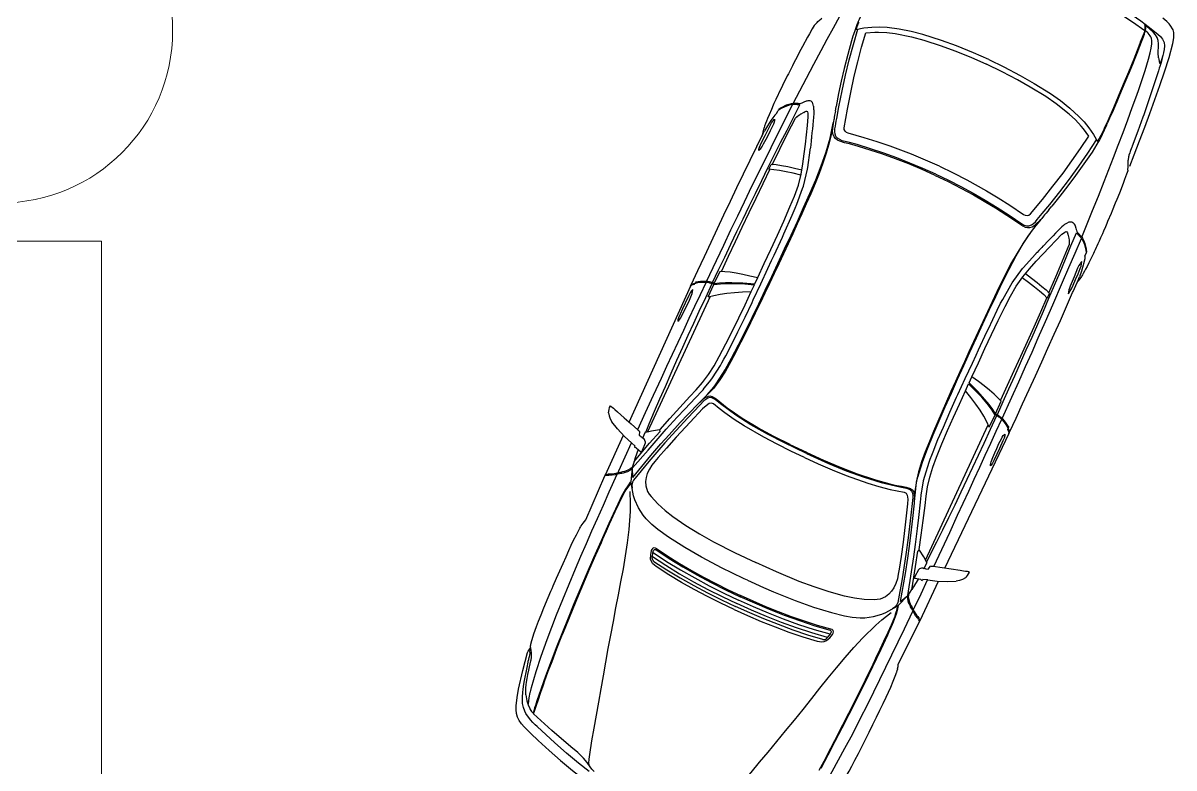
# Model space of a CAD drawing. Header units: inches. Extents: x 13 to 261, y -112 to -47.
# Drawn here: x 220.31 to 226.33, y -69.18 to -65.29 of the extents above; entities that cross this region are included whole.
import ezdxf

# ---------------------------------------------------------------- set-up
doc = ezdxf.new("R2010")
doc.units = ezdxf.units.IN
doc.header["$MEASUREMENT"] = 0
doc.layers.add('BANQUETA', color=2, linetype='Continuous', lineweight=18)
doc.layers.add('CAJONES', color=3, linetype='Continuous', lineweight=20)

msp = doc.modelspace()

# ---------------------------------------------------------------- linework, layer by layer
at = {"linetype": 'Continuous'}
for p, q in [((226.1763, -65.298), (226.1729, -65.2958)), ((226.1702, -65.3469), (226.1706, -65.346)), ((226.1729, -65.3399), (226.1751, -65.3327)), ((224.3678, -65.7135), (224.3707, -65.7143)), ((224.3913, -65.6996), (224.3849, -65.7027)), ((224.2487, -65.7587), (224.2562, -65.7439)), ((224.3538, -65.7781), (224.3542, -65.775)), ((224.3909, -65.7539), (224.3971, -65.7513)), ((224.5562, -65.7468), (224.5604, -65.7222)), ((224.5413, -65.8539), (224.5454, -65.8106)), ((224.5447, -65.8097), (224.5451, -65.8077)), ((224.5454, -65.8106), (224.5447, -65.8097)), ((224.5461, -65.8032), (224.5451, -65.8077)), ((224.5486, -65.7895), (224.5461, -65.8032)), ((224.549, -65.7886), (224.5486, -65.7895)), ((225.9743, -65.8199), (225.9623, -65.8458)), ((225.9743, -65.8199), (225.9793, -65.8079)), ((224.1477, -65.9257), (224.171, -65.8791)), ((224.1452, -65.9311), (224.1477, -65.9257)), ((224.1477, -65.9257), (224.1479, -65.9252)), ((224.4246, -65.9453), (224.425, -65.9433)), ((226.095, -66.0351), (226.1185, -65.9749)), ((225.6715, -66.2632), (225.6874, -66.2441)), ((225.5994, -66.3439), (225.6298, -66.3128)), ((225.6298, -66.3128), (225.6309, -66.3127)), ((225.6309, -66.3127), (225.6322, -66.3111)), ((225.635, -66.3075), (225.6322, -66.3111)), ((225.6438, -66.2967), (225.635, -66.3075)), ((225.6443, -66.2958), (225.6438, -66.2967)), ((225.8141, -66.3585), (225.8159, -66.3654)), ((225.7729, -66.3939), (225.7709, -66.3875)), ((225.7785, -66.4378), (225.7807, -66.4355)), ((225.8187, -66.3854), (225.8162, -66.3837)), ((225.6052, -66.492), (225.6065, -66.4904)), ((225.8613, -66.5055), (225.8677, -66.4902)), ((223.9227, -66.6485), (223.9536, -66.5829)), ((224.1354, -66.6495), (224.1504, -66.6173)), ((223.478, -67.3732), (223.8, -66.66)), ((223.8, -66.66), (223.801, -66.6577)), ((223.801, -66.6577), (223.8012, -66.6573)), ((223.819, -66.6523), (223.8215, -66.6468)), ((223.8275, -66.6458), (223.8238, -66.6418)), ((223.9227, -66.6485), (223.914, -66.6434)), ((224.1159, -66.6906), (224.1329, -66.6549)), ((225.7993, -66.6904), (225.8197, -66.6426)), ((223.5756, -67.4229), (223.9036, -66.7146)), ((225.7967, -66.6959), (225.7993, -66.6904)), ((225.7993, -66.6904), (225.7995, -66.69)), ((225.2552, -67.168), (225.2701, -67.1358)), ((225.2365, -67.2095), (225.2527, -67.1735)), ((223.8271, -67.244), (223.8282, -67.2428)), ((223.844, -67.2716), (223.8451, -67.2705)), ((225.3936, -67.3297), (225.4236, -67.2637)), ((225.3936, -67.3297), (225.4031, -67.333)), ((225.0275, -68.0952), (225.3555, -67.387)), ((225.4572, -67.4005), (225.4626, -67.4007)), ((223.3536, -67.649), (223.4473, -67.4417)), ((223.5308, -67.4197), (223.534, -67.4234)), ((223.531, -67.4419), (223.534, -67.4234)), ((223.5441, -67.454), (223.548, -67.4575)), ((223.5608, -67.4264), (223.548, -67.4575)), ((225.1286, -68.1376), (225.4642, -67.4307)), ((225.4578, -67.4112), (225.4603, -67.4057)), ((225.4642, -67.4307), (225.4652, -67.4284)), ((225.4652, -67.4284), (225.4654, -67.428)), ((223.4892, -67.4809), (223.5084, -67.4991)), ((223.5084, -67.4991), (223.5065, -67.5032)), ((223.5065, -67.5032), (223.5065, -67.5043)), ((223.514, -67.5073), (223.539, -67.5282)), ((223.562, -67.4738), (223.5611, -67.4828)), ((223.496, -67.608), (223.5055, -67.5766)), ((223.4875, -67.6846), (223.4946, -67.6145)), ((223.2517, -67.8845), (223.3513, -67.654)), ((223.3513, -67.654), (223.3536, -67.649)), ((223.353, -67.6537), (223.3513, -67.654)), ((223.3527, -67.6508), (223.3529, -67.6503)), ((223.3635, -67.6525), (223.353, -67.6537)), ((223.4862, -67.6922), (223.4881, -67.6904)), ((223.4882, -67.6915), (223.4881, -67.6904)), ((223.4851, -67.7992), (223.4828, -67.7364)), ((224.9692, -67.7927), (224.9694, -67.7911)), ((225.0013, -67.7877), (225.0015, -67.7861)), ((223.2256, -67.9181), (223.2271, -67.9161)), ((225.0344, -68.1089), (225.019, -68.1386)), ((224.9975, -68.1386), (224.9912, -68.1451)), ((225.0241, -68.1394), (225.019, -68.1386)), ((225.0419, -68.1415), (225.054, -68.1273)), ((225.0589, -68.1274), (225.054, -68.1273)), ((225.003, -68.1968), (224.9709, -68.1913)), ((224.9987, -68.4108), (225.0961, -68.2052)), ((225.011, -68.1999), (225.0101, -68.2006)), ((225.0129, -68.1959), (225.011, -68.1999)), ((225.0391, -68.1987), (225.0129, -68.1959)), ((224.8849, -68.3317), (224.9338, -68.281)), ((224.9379, -68.2757), (224.9556, -68.2481)), ((224.8792, -68.3357), (224.8801, -68.335)), ((224.88, -68.3376), (224.8801, -68.335)), ((224.7991, -68.4076), (224.8485, -68.3688)), ((224.885, -68.6408), (224.9964, -68.4158)), ((224.9896, -68.4055), (224.9955, -68.4143)), ((224.9955, -68.4143), (224.9964, -68.4158)), ((224.9964, -68.4158), (224.9987, -68.4108)), ((224.9979, -68.4126), (224.9981, -68.4122)), ((222.9632, -68.5372), (222.9636, -68.5351)), ((222.9523, -68.6142), (222.9544, -68.6025)), ((224.8762, -68.6825), (224.8768, -68.68)), ((222.9368, -68.7988), (222.9368, -68.7977)), ((222.9776, -68.8976), (222.9674, -68.8862))]:
    msp.add_line(p, q, dxfattribs=at)
for points in [[(225.5818, -64.9946), (225.6582, -65.0305), (225.7343, -65.0674), (225.8115, -65.1065), (225.8881, -65.1469), (225.9664, -65.1909), (226.0431, -65.2369), (226.1091, -65.2801), (226.1737, -65.3249)], [(225.9173, -65.1279), (225.9819, -65.1644), (226.0452, -65.2026), (226.1075, -65.243), (226.1539, -65.2749), (226.1994, -65.3087), (226.243, -65.3443), (226.2557, -65.3573), (226.2669, -65.3713), (226.2745, -65.3881), (226.2768, -65.4057), (226.2756, -65.4239), (226.2723, -65.4405)], [(224.4466, -65.297), (224.4451, -65.2991), (224.4353, -65.3166), (224.4208, -65.3419), (224.4104, -65.3608), (224.3841, -65.4081), (224.3668, -65.4408), (224.3574, -65.4585), (224.3373, -65.4972), (224.331, -65.5097), (224.3101, -65.5512), (224.3048, -65.5615), (224.2968, -65.5776), (224.2856, -65.6005), (224.2793, -65.613), (224.269, -65.6352), (224.2608, -65.6518), (224.2547, -65.665), (224.2488, -65.6777), (224.2452, -65.6854), (224.2402, -65.6963), (224.2351, -65.7072), (224.2309, -65.7162), (224.2215, -65.7378), (224.2092, -65.7657), (224.2012, -65.7851), (224.1956, -65.7996), (224.1906, -65.8116), (224.1861, -65.825), (224.1832, -65.8324), (224.1811, -65.8381)], [(224.336, -65.707), (224.3703, -65.6403), (224.405, -65.5737), (224.4428, -65.5014), (224.481, -65.4298), (224.5136, -65.37), (224.5456, -65.3104), (224.5787, -65.2508)], [(224.4466, -65.297), (224.4602, -65.283), (224.4609, -65.2827), (224.465, -65.2786), (224.4735, -65.2709), (224.4814, -65.2647), (224.4851, -65.2614), (224.486, -65.2607)], [(224.6789, -65.2807), (224.6758, -65.2875), (224.6636, -65.321)], [(224.6865, -65.2549), (224.6804, -65.2681), (224.6759, -65.2776), (224.673, -65.284), (224.6705, -65.2905), (224.6641, -65.3068)], [(226.1729, -65.2958), (226.1744, -65.3021), (226.1748, -65.3155), (226.1745, -65.3197), (226.1741, -65.3229), (226.1737, -65.3249), (226.1737, -65.3249), (226.1733, -65.3258), (226.1719, -65.3301), (226.1699, -65.3369), (226.1696, -65.3373), (226.1692, -65.3382), (226.1672, -65.3439), (226.1601, -65.3615), (226.1505, -65.3858), (226.1501, -65.3878), (226.1333, -65.4301), (226.116, -65.4745), (226.0879, -65.5436), (226.0827, -65.556), (226.066, -65.5957), (226.047, -65.6414), (226.047, -65.6414), (226.0096, -65.7294), (225.9905, -65.7729), (225.9746, -65.8096), (225.9736, -65.8119), (225.9658, -65.8287), (225.9555, -65.8509), (225.9515, -65.8595), (225.9488, -65.8654), (225.9475, -65.8681), (225.9444, -65.8749), (225.9267, -65.9059)], [(226.1185, -65.9749), (226.1463, -65.9029), (226.1739, -65.8314), (226.2008, -65.759), (226.2273, -65.6864), (226.2533, -65.6136), (226.2777, -65.5406), (226.3008, -65.4669), (226.3214, -65.3927), (226.3266, -65.3637), (226.326, -65.3364), (226.3217, -65.3218), (226.3071, -65.2974), (226.3016, -65.2904), (226.2974, -65.2863), (226.2887, -65.2778), (226.2685, -65.2608)], [(226.2391, -65.3623), (226.2301, -65.3483), (226.2195, -65.3356), (226.1972, -65.3148), (226.1763, -65.298)], [(226.1763, -65.298), (226.1781, -65.3131), (226.178, -65.3181), (226.1778, -65.3185)], [(225.0809, -66.0762), (225.0142, -66.0464), (224.9462, -66.0183), (224.8781, -65.9917), (224.8091, -65.9669), (224.7395, -65.9435), (224.6695, -65.9221), (224.6303, -65.9116), (224.5915, -65.9014), (224.5786, -65.896), (224.5676, -65.8887), (224.5593, -65.8793), (224.5542, -65.8665), (224.5527, -65.8531), (224.5536, -65.8392), (224.5561, -65.8255), (224.5584, -65.8122), (224.5609, -65.7985), (224.5634, -65.7848), (224.5746, -65.7238), (224.5909, -65.641), (224.6088, -65.5595), (224.6283, -65.4782), (224.65, -65.3979), (224.6736, -65.3184)], [(224.6641, -65.3068), (224.6554, -65.3315), (224.6476, -65.3554), (224.6403, -65.3785), (224.6205, -65.4509), (224.6021, -65.5239), (224.5871, -65.5897), (224.5732, -65.6554), (224.5604, -65.7222)], [(225.1002, -66.0345), (225.0274, -66.0024), (224.9536, -65.9715), (224.8432, -65.9303), (224.7753, -65.9066), (224.7074, -65.8856), (224.6232, -65.8626), (224.6137, -65.8582), (224.6068, -65.8517), (224.6025, -65.8431), (224.602, -65.8335), (224.6195, -65.7364), (224.6363, -65.6499), (224.6544, -65.5646), (224.6726, -65.4882), (224.6927, -65.4127), (224.7147, -65.338)], [(225.3582, -65.4773), (225.2777, -65.4417), (225.189, -65.4061), (225.1102, -65.3774), (225.0138, -65.3465), (224.9525, -65.3302), (224.8904, -65.318), (224.8273, -65.3102), (224.7874, -65.3083), (224.7474, -65.309), (224.7052, -65.3132), (224.6636, -65.321)], [(224.7147, -65.338), (224.762, -65.3346), (224.7808, -65.3344), (224.8247, -65.336), (224.8685, -65.3414), (224.9549, -65.3583), (225.018, -65.3754), (225.1086, -65.4047), (225.181, -65.4316), (225.2646, -65.4653), (225.3471, -65.5014)], [(225.8442, -66.4054), (225.873, -66.3361), (225.9013, -66.2666), (225.9319, -66.191), (225.9619, -66.1156), (225.9864, -66.052), (226.0111, -65.989), (226.0351, -65.9252), (226.0604, -65.8587), (226.0851, -65.7924), (226.1086, -65.7273), (226.1324, -65.6628), (226.1425, -65.6339), (226.1756, -65.5351), (226.1939, -65.4753), (226.2021, -65.4422), (226.2076, -65.4183), (226.2114, -65.3947), (226.2114, -65.3792), (226.2083, -65.3646), (226.2056, -65.3584), (226.2019, -65.3522), (226.1909, -65.3389), (226.1891, -65.337), (226.1774, -65.3266)], [(226.1702, -65.3469), (226.165, -65.3605), (226.165, -65.3605), (226.155, -65.3868), (226.1376, -65.4316), (226.1355, -65.4361), (226.122, -65.4712), (226.1093, -65.5022), (226.0863, -65.5577), (226.0838, -65.5643), (226.0798, -65.5729), (226.0506, -65.6431), (226.0506, -65.6431), (226.0385, -65.6717), (226.0274, -65.698), (226.0207, -65.7136), (226.0078, -65.744), (225.9902, -65.7832), (225.9793, -65.8079)], [(226.1706, -65.346), (226.171, -65.3451), (226.1718, -65.3422), (226.1729, -65.3399)], [(226.1774, -65.3266), (226.177, -65.3275), (226.1751, -65.3327)], [(226.1774, -65.3266), (226.1777, -65.3212), (226.1778, -65.3185)], [(226.2443, -65.4308), (226.2457, -65.4133), (226.2463, -65.3943), (226.2445, -65.378), (226.2391, -65.3623)], [(225.3582, -65.4773), (225.4374, -65.5156), (225.522, -65.5603), (225.5948, -65.6018), (225.6808, -65.6553), (225.7328, -65.6916), (225.7823, -65.731), (225.8291, -65.7741), (225.8563, -65.8033), (225.8816, -65.8343), (225.9057, -65.8692), (225.9267, -65.9059)], [(226.2723, -65.4405), (226.2719, -65.4425), (226.2689, -65.456), (226.2673, -65.4619), (226.2611, -65.4849), (226.2591, -65.4928), (226.2523, -65.5134), (226.2497, -65.5226), (226.2454, -65.5355), (226.2372, -65.5615), (226.227, -65.5931), (226.2235, -65.6042), (226.2112, -65.6414), (226.19, -65.7038), (226.1684, -65.766), (226.1634, -65.7791), (226.1372, -65.8524), (226.1235, -65.889), (226.1167, -65.9074), (226.1082, -65.9304)], [(226.2457, -65.4675), (226.2437, -65.4416), (226.2443, -65.4308)], [(226.2457, -65.4675), (226.2471, -65.4746), (226.2491, -65.4871), (226.2501, -65.492), (226.2511, -65.4946), (226.2523, -65.4979), (226.253, -65.4988), (226.2543, -65.4983), (226.2564, -65.4938), (226.2566, -65.4933), (226.2575, -65.4915), (226.2608, -65.482), (226.2695, -65.4539)], [(225.8807, -65.878), (225.8527, -65.8397), (225.8407, -65.8253), (225.811, -65.7928), (225.7786, -65.7629), (225.7098, -65.7079), (225.6559, -65.6708), (225.575, -65.6207), (225.5077, -65.5829), (225.4279, -65.541), (225.3471, -65.5014)], [(223.8821, -66.6374), (223.9342, -66.5271), (223.9721, -66.4477), (224.01, -66.3683), (224.0452, -66.2947), (224.0808, -66.2214), (224.1218, -66.1363), (224.164, -66.0511), (224.221, -65.9364), (224.2577, -65.862), (224.2946, -65.787), (224.3313, -65.7126)], [(223.914, -66.6434), (223.9456, -66.5764), (223.9773, -66.5102), (224.0089, -66.4432), (224.0409, -66.3765), (224.0734, -66.31), (224.1054, -66.2433), (224.1378, -66.1767), (224.1707, -66.1104), (224.2036, -66.0441), (224.2365, -65.9778), (224.2699, -65.9117), (224.3033, -65.8456), (224.3369, -65.7802), (224.3707, -65.7143)], [(224.221, -65.9364), (224.2577, -65.862), (224.2946, -65.787), (224.3313, -65.7126)], [(224.3564, -65.7132), (224.3554, -65.7127), (224.3451, -65.7124), (224.336, -65.712), (224.3313, -65.7126), (224.3261, -65.7129), (224.3204, -65.7147), (224.3053, -65.7187), (224.292, -65.7236), (224.2913, -65.7238), (224.2726, -65.7333), (224.2562, -65.7439)], [(224.4439, -65.7394), (224.4437, -65.7304), (224.443, -65.7224), (224.4425, -65.72), (224.4389, -65.7062), (224.4372, -65.7027), (224.4361, -65.7016), (224.4352, -65.7001), (224.4296, -65.6953), (224.4246, -65.693), (224.4226, -65.6926), (224.4166, -65.6926), (224.4143, -65.6926), (224.4126, -65.6929), (224.4066, -65.694), (224.4046, -65.6947), (224.4026, -65.6954), (224.3913, -65.6996), (224.3849, -65.7027), (224.3812, -65.7048), (224.375, -65.7074), (224.3721, -65.7078), (224.3678, -65.7086), (224.3611, -65.7076), (224.3584, -65.7075), (224.3504, -65.7071), (224.3477, -65.7069), (224.3389, -65.7067), (224.336, -65.707), (224.3296, -65.7079), (224.3242, -65.7087), (224.3131, -65.7113), (224.2992, -65.7164), (224.2732, -65.7297), (224.2598, -65.7384)], [(224.3678, -65.7135), (224.364, -65.7134), (224.3564, -65.7132)], [(224.2487, -65.7587), (224.2392, -65.7686), (224.2235, -65.7894), (224.2192, -65.7962), (224.2017, -65.8234), (224.186, -65.8502)], [(224.2603, -65.7409), (224.2596, -65.7389), (224.2598, -65.7384)], [(224.3187, -66.2478), (224.3421, -66.1914), (224.3625, -66.1342), (224.3769, -66.077), (224.3864, -66.0219), (224.3934, -65.97), (224.399, -65.9197), (224.4047, -65.8705), (224.4106, -65.822), (224.4142, -65.7763), (224.4143, -65.7664), (224.4138, -65.758), (224.4114, -65.7513), (224.4071, -65.7488), (224.4013, -65.7494), (224.3971, -65.7513)], [(224.3909, -65.7539), (224.3909, -65.7539), (224.388, -65.7554), (224.3755, -65.7622), (224.3733, -65.7634), (224.3733, -65.7634), (224.3676, -65.7674), (224.3593, -65.7735), (224.3558, -65.7763), (224.3475, -65.7834)], [(224.4439, -65.7394), (224.4436, -65.7519), (224.4432, -65.7589), (224.443, -65.7616), (224.4418, -65.7786), (224.4399, -65.7992), (224.4384, -65.8167), (224.4376, -65.8197), (224.436, -65.8398), (224.4335, -65.8607), (224.4312, -65.8811), (224.4304, -65.8912), (224.4302, -65.8928)], [(224.5562, -65.7468), (224.5522, -65.7686), (224.5505, -65.7794), (224.549, -65.7886)], [(224.2379, -65.7886), (224.2372, -65.7968), (224.2354, -65.8042), (224.2317, -65.8146), (224.2256, -65.8289), (224.2151, -65.8505), (224.2041, -65.8718), (224.1918, -65.8959), (224.1791, -65.9198), (224.1736, -65.9294), (224.1684, -65.9369), (224.1622, -65.9456), (224.1556, -65.9524)], [(224.1556, -65.9524), (224.1564, -65.9462), (224.1601, -65.9347), (224.1649, -65.9231), (224.1737, -65.9041), (224.1883, -65.875), (224.2024, -65.8457), (224.2164, -65.8191), (224.2221, -65.808), (224.2285, -65.7989), (224.2379, -65.7886)], [(224.1809, -65.8385), (224.1811, -65.8381), (224.1803, -65.841), (224.1765, -65.8563), (224.1727, -65.8717), (224.171, -65.8791)], [(224.2248, -66.0269), (224.2653, -65.9454), (224.3061, -65.8645), (224.3475, -65.7834)], [(224.2553, -66.543), (224.2908, -66.4674), (224.3242, -66.3953), (224.3576, -66.3232), (224.3901, -66.2506), (224.4226, -66.178), (224.4536, -66.1053), (224.4825, -66.0322), (224.5078, -65.9596), (224.528, -65.8874), (224.5447, -65.8097), (224.5355, -65.8617), (224.5232, -65.9133), (224.5082, -65.9659), (224.4908, -66.019), (224.4714, -66.0728), (224.4497, -66.1256), (224.4273, -66.1786), (224.4041, -66.2312), (224.3804, -66.2836), (224.3567, -66.3359), (224.333, -66.3883), (224.3088, -66.4405), (224.284, -66.4929), (224.2598, -66.5451)], [(224.171, -65.8791), (224.172, -65.8768), (224.1733, -65.8741), (224.1747, -65.8709), (224.176, -65.8682), (224.1788, -65.8634), (224.1824, -65.8568), (224.186, -65.8502)], [(224.4302, -65.8928), (224.4291, -65.9022), (224.4273, -65.9229), (224.4255, -65.9375), (224.425, -65.9433)], [(225.0779, -66.0826), (225.0094, -66.052), (224.9401, -66.0232), (224.87, -65.9962), (224.7992, -65.9706), (224.7434, -65.9519), (224.6768, -65.9315), (224.6305, -65.9183), (224.6044, -65.9118), (224.5788, -65.9038), (224.567, -65.8983), (224.5567, -65.8908), (224.5489, -65.8816), (224.5441, -65.8706), (224.5413, -65.8539)], [(225.0809, -66.0762), (225.1467, -66.1078), (225.2121, -66.1414), (225.2765, -66.1762), (225.34, -66.2127), (225.4029, -66.2507), (225.4644, -66.2902), (225.4978, -66.3134), (225.5307, -66.3363), (225.5432, -66.3427), (225.5558, -66.3463), (225.5684, -66.3466), (225.5814, -66.3422), (225.5926, -66.3347), (225.6026, -66.325), (225.6115, -66.3142), (225.6201, -66.3039), (225.629, -66.2931), (225.6378, -66.2823), (225.6771, -66.2344), (225.7297, -66.1684), (225.7803, -66.102), (225.8297, -66.0345), (225.8769, -65.966), (225.9222, -65.8966)], [(225.1002, -66.0345), (225.1717, -66.0692), (225.243, -66.1056), (225.3459, -66.1631), (225.4078, -66.1995), (225.4678, -66.2378), (225.5397, -66.2871), (225.5493, -66.2915), (225.5587, -66.2925), (225.568, -66.2902), (225.5757, -66.2844), (225.6385, -66.2083), (225.6935, -66.1395), (225.7469, -66.0706), (225.7933, -66.0072), (225.8379, -65.943), (225.8807, -65.878)], [(225.9372, -65.8964), (225.924, -65.9189), (225.9108, -65.9404), (225.898, -65.9609), (225.8555, -66.0228), (225.8117, -66.0841), (225.7713, -66.1381), (225.7302, -66.1912), (225.6874, -66.2441)], [(225.9623, -65.8458), (225.9562, -65.8589), (225.9518, -65.8684), (225.9488, -65.8748), (225.9455, -65.8809), (225.9372, -65.8964)], [(223.801, -66.6577), (223.8023, -66.655), (223.8365, -66.5811), (223.8712, -66.5073), (223.9057, -66.4329), (223.9395, -66.361), (223.9734, -66.289), (224.0075, -66.2178), (224.0414, -66.1458), (224.0757, -66.0741), (224.1104, -66.0026), (224.1452, -65.9311)], [(224.2226, -66.5279), (224.2354, -66.5002), (224.2356, -66.4997), (224.2793, -66.4054), (224.2862, -66.3893), (224.3303, -66.2906), (224.346, -66.2544), (224.3547, -66.2331), (224.3845, -66.1521), (224.3886, -66.1397), (224.4105, -66.0495), (224.4116, -66.0424), (224.4239, -65.9516), (224.4244, -65.9458), (224.4246, -65.9453)], [(226.1063, -65.9345), (226.0993, -65.9533), (226.0974, -65.9585), (226.0952, -65.9646), (226.0913, -65.9766), (226.0891, -65.986), (226.0889, -65.9887), (226.0877, -65.9986), (226.0875, -65.9991), (226.0876, -66.0024)], [(226.1082, -65.9304), (226.1074, -65.9322), (226.1063, -65.9345)], [(226.0854, -66.0559), (226.0872, -66.0364), (226.087, -66.0358), (226.0875, -66.0299), (226.0878, -66.0185), (226.0875, -66.0084), (226.0876, -66.0035), (226.0876, -66.0024)], [(226.0901, -65.9815), (226.0891, -65.986), (226.0889, -65.9887), (226.0877, -65.9986), (226.0875, -65.9991), (226.0876, -66.0024)], [(224.2126, -66.051), (224.1759, -66.1266), (224.1395, -66.2029), (224.1033, -66.2787), (224.0671, -66.3545), (224.0313, -66.4305), (223.996, -66.5067), (223.9607, -66.5829)], [(224.3759, -66.0815), (224.3353, -66.0715), (224.2982, -66.0637), (224.2647, -66.0575), (224.2348, -66.053), (224.2088, -66.0509), (224.2206, -66.0266)], [(224.3809, -66.0551), (224.3422, -66.046), (224.3066, -66.0383), (224.2744, -66.0328), (224.2457, -66.0283), (224.2206, -66.0266)], [(226.0854, -66.0559), (226.0848, -66.0584), (226.0777, -66.0772), (226.0678, -66.1046), (226.0601, -66.1247), (226.0411, -66.1754), (226.0273, -66.2098), (226.0198, -66.2284), (226.0034, -66.2687), (225.998, -66.2816), (225.9798, -66.3244), (225.9754, -66.3351), (225.9683, -66.3516), (225.958, -66.375), (225.9526, -66.3879), (225.9423, -66.4101), (225.935, -66.4271), (225.9289, -66.4403), (225.923, -66.453), (225.9194, -66.4607), (225.9144, -66.4716), (225.9093, -66.4825), (225.9051, -66.4915), (225.8948, -66.5126), (225.8815, -66.5401), (225.8718, -66.5587), (225.8644, -66.5724), (225.8585, -66.584), (225.8512, -66.5961), (225.8474, -66.6031), (225.8444, -66.6083)], [(225.0779, -66.0826), (225.1456, -66.115), (225.2124, -66.1492), (225.2783, -66.1853), (225.3436, -66.2227), (225.394, -66.2532), (225.4526, -66.2908), (225.4926, -66.3176), (225.5145, -66.3332), (225.5371, -66.3475), (225.5489, -66.353), (225.5613, -66.356), (225.5734, -66.3561), (225.5849, -66.3526), (225.5994, -66.3439)], [(224.1504, -66.6173), (224.1844, -66.5438), (224.2191, -66.47), (224.2527, -66.3963), (224.2858, -66.3224), (224.3187, -66.2478)], [(225.2589, -67.0078), (225.2935, -66.9318), (225.3269, -66.8596), (225.3603, -66.7875), (225.3947, -66.7158), (225.429, -66.6441), (225.4644, -66.5734), (225.5015, -66.5041), (225.5405, -66.4378), (225.5824, -66.3757), (225.6309, -66.3127), (225.5972, -66.3533), (225.5658, -66.3961), (225.5354, -66.4415), (225.5062, -66.4892), (225.4777, -66.5388), (225.4515, -66.5895), (225.4255, -66.6408), (225.4004, -66.6926), (225.3758, -66.7445), (225.3512, -66.7965), (225.3266, -66.8485), (225.3024, -66.9006), (225.2785, -66.9535), (225.2544, -67.0057)], [(225.6715, -66.2632), (225.6574, -66.2804), (225.6503, -66.2887), (225.6443, -66.2958)], [(225.443, -66.7685), (225.4709, -66.7142), (225.5013, -66.6616), (225.5357, -66.6136), (225.5715, -66.5707), (225.6066, -66.5318), (225.6413, -66.495), (225.6751, -66.4588), (225.7082, -66.4229), (225.7408, -66.3906), (225.7482, -66.3842), (225.755, -66.379), (225.7617, -66.3766), (225.7664, -66.3782), (225.7697, -66.3831), (225.7709, -66.3875)], [(225.7497, -66.3441), (225.7404, -66.3524), (225.7354, -66.3573), (225.7334, -66.3591), (225.7212, -66.3711), (225.7067, -66.3858), (225.6943, -66.3983), (225.6926, -66.4008), (225.6783, -66.4151), (225.6639, -66.4305), (225.6499, -66.4455), (225.6427, -66.4526), (225.6416, -66.4538)], [(225.7497, -66.3441), (225.7567, -66.3385), (225.7633, -66.3338), (225.7655, -66.3326), (225.7783, -66.3264), (225.782, -66.3254), (225.7836, -66.3256), (225.7854, -66.3253), (225.7926, -66.3265), (225.7976, -66.3288), (225.7992, -66.3301), (225.8031, -66.3346), (225.8045, -66.3364), (225.8055, -66.3379), (225.8085, -66.3432), (225.8093, -66.3452), (225.81, -66.3472), (225.8141, -66.3585), (225.8159, -66.3654), (225.8167, -66.3696), (225.8187, -66.376), (225.8203, -66.3784), (225.8224, -66.3822), (225.8275, -66.3867), (225.8294, -66.3887), (225.8349, -66.3945), (225.8367, -66.3965), (225.8425, -66.403), (225.8442, -66.4054), (225.8477, -66.4109), (225.8505, -66.4155), (225.8557, -66.4257), (225.8609, -66.4396), (225.8675, -66.4681), (225.8696, -66.4839)], [(225.4031, -67.333), (225.4337, -67.2656), (225.4637, -67.1985), (225.4944, -67.1311), (225.5245, -67.0636), (225.5543, -66.9958), (225.5845, -66.9282), (225.6142, -66.8604), (225.6435, -66.7924), (225.6728, -66.7244), (225.702, -66.6565), (225.7309, -66.5883), (225.7597, -66.5201), (225.7879, -66.4521), (225.8162, -66.3837)], [(225.4283, -67.3535), (225.4787, -67.2423), (225.5147, -67.1621), (225.5508, -67.0818), (225.5842, -67.0074), (225.617, -66.9328), (225.6554, -66.8464), (225.693, -66.7592), (225.7437, -66.6416), (225.7767, -66.5654), (225.81, -66.4888), (225.843, -66.4126)], [(225.7437, -66.6416), (225.7767, -66.5654), (225.81, -66.4888), (225.843, -66.4126)], [(225.7729, -66.3939), (225.7729, -66.3939), (225.7737, -66.397), (225.7766, -66.411), (225.7771, -66.4135), (225.7771, -66.4135), (225.7777, -66.4204), (225.7785, -66.4307), (225.7786, -66.4351), (225.7785, -66.4461)], [(225.8187, -66.3854), (225.8213, -66.3882), (225.8264, -66.3939)], [(225.8264, -66.3939), (225.8273, -66.3943), (225.8342, -66.4019), (225.8405, -66.4087), (225.843, -66.4126), (225.8461, -66.4168), (225.8485, -66.4223), (225.8552, -66.4364), (225.86, -66.4497), (225.8603, -66.4504), (225.8652, -66.4708), (225.8677, -66.4902)], [(225.2916, -67.0229), (225.3044, -66.9952), (225.3046, -66.9948), (225.3483, -66.9004), (225.3561, -66.8847), (225.4028, -66.7873), (225.4203, -66.7519), (225.4309, -66.7315), (225.4734, -66.6564), (225.4802, -66.6452), (225.5348, -66.5702), (225.5396, -66.5647), (225.6008, -66.4966), (225.605, -66.4925), (225.6052, -66.492)], [(225.6416, -66.4538), (225.6351, -66.4607), (225.6206, -66.4755), (225.6106, -66.4863), (225.6065, -66.4904)], [(225.6722, -66.6972), (225.7081, -66.6135), (225.7434, -66.5302), (225.7785, -66.4461)], [(225.8674, -66.4851), (225.8694, -66.4843), (225.8696, -66.4839)], [(223.8282, -67.2428), (223.8334, -67.2375), (223.8336, -67.2371), (223.8509, -67.2186), (223.8644, -67.2039), (223.8706, -67.1963), (223.8983, -67.1629), (223.8998, -67.1608), (223.9133, -67.1423), (223.9552, -67.0768), (223.9626, -67.0632), (223.9734, -67.0434), (223.9825, -67.0261), (224.0145, -66.9654), (224.0463, -66.9014), (224.0836, -66.8244), (224.1203, -66.7477), (224.1268, -66.7337), (224.1663, -66.6495), (224.2033, -66.5696), (224.2226, -66.5279)], [(223.8451, -67.2705), (223.8501, -67.2656), (223.886, -67.2299), (223.9205, -67.1897), (223.9334, -67.1725), (223.98, -67.0993), (224.0136, -67.0388), (224.0499, -66.9686), (224.0856, -66.8975), (224.1208, -66.8262), (224.1551, -66.7545), (224.1892, -66.6832), (224.2231, -66.6113), (224.2553, -66.543)], [(224.2598, -66.5451), (224.2354, -66.5966), (224.211, -66.6481), (224.1866, -66.6996), (224.1622, -66.7512), (224.1373, -66.8025), (224.1125, -66.8538), (224.0872, -66.9049), (224.0614, -66.9557), (224.0356, -67.0066), (224.0092, -67.0566), (223.9813, -67.106), (223.9514, -67.1528), (223.9185, -67.1965), (223.8827, -67.2345), (223.8471, -67.2698)], [(225.7738, -66.7017), (225.778, -66.6971), (225.7844, -66.6869), (225.7901, -66.6757), (225.7989, -66.6567), (225.8117, -66.6268), (225.8249, -66.5971), (225.8361, -66.5692), (225.8409, -66.5577), (225.8437, -66.5468), (225.8455, -66.5331)], [(225.8455, -66.5331), (225.8397, -66.5389), (225.8352, -66.5451), (225.8296, -66.5546), (225.8227, -66.5685), (225.813, -66.5905), (225.8039, -66.6127), (225.7934, -66.6376), (225.7834, -66.6627), (225.7797, -66.6731), (225.7773, -66.6819), (225.7747, -66.6923), (225.7738, -66.7017)], [(225.8613, -66.5055), (225.8599, -66.5191), (225.8542, -66.5445), (225.8517, -66.5522), (225.8423, -66.5831), (225.832, -66.6125)], [(223.9536, -66.5829), (223.978, -66.5849), (224.0058, -66.5878), (224.0371, -66.5929), (224.072, -66.5997), (224.1096, -66.6078), (224.1504, -66.6173)], [(225.5329, -66.6172), (225.5667, -66.6417), (225.5967, -66.665), (225.6231, -66.6866), (225.6458, -66.7065), (225.6643, -66.7249), (225.6752, -66.7002)], [(225.5497, -66.5964), (225.5817, -66.62), (225.6106, -66.6422), (225.6356, -66.6631), (225.6576, -66.6822), (225.6752, -66.7002)], [(225.8442, -66.6088), (225.8444, -66.6083), (225.8427, -66.6108), (225.8335, -66.6237), (225.8243, -66.6365), (225.8197, -66.6426)], [(225.8197, -66.6426), (225.8208, -66.6404), (225.8221, -66.6376), (225.8235, -66.6345), (225.8248, -66.6317), (225.8266, -66.6265), (225.8293, -66.6195), (225.832, -66.6125)], [(223.5223, -67.4119), (223.5632, -67.3223), (223.6048, -67.2325), (223.6464, -67.1427), (223.6754, -67.0801), (223.7044, -67.0174), (223.7334, -66.9548), (223.7629, -66.8924), (223.7919, -66.8298), (223.8213, -66.7674), (223.8508, -66.705), (223.8797, -66.6424)], [(223.5645, -67.4254), (223.5695, -67.4134), (223.5829, -67.3822), (223.6109, -67.3158), (223.6387, -67.251), (223.667, -67.1863), (223.6971, -67.1177), (223.7275, -67.0496), (223.7584, -66.9818), (223.7869, -66.919), (223.8155, -66.8562), (223.8445, -66.7936), (223.8781, -66.721), (223.9115, -66.6488)], [(223.7327, -66.8451), (223.7372, -66.8409), (223.746, -66.829), (223.7583, -66.8071), (223.7695, -66.7842), (223.7808, -66.7608), (223.7926, -66.7354), (223.8033, -66.71), (223.807, -66.7007), (223.8096, -66.6915), (223.8106, -66.68)], [(223.8106, -66.68), (223.8035, -66.687), (223.7964, -66.6975), (223.7896, -66.7109), (223.7707, -66.7506), (223.757, -66.7801), (223.744, -66.8093), (223.7365, -66.8279), (223.7331, -66.839), (223.7327, -66.8451)], [(223.8, -66.66), (223.8057, -66.656), (223.819, -66.6523)], [(223.801, -66.6577), (223.8016, -66.6564), (223.8021, -66.6555), (223.8025, -66.6546)], [(223.8025, -66.6546), (223.8071, -66.6517), (223.8151, -66.6488), (223.8275, -66.6458)], [(223.9119, -66.649), (223.9099, -66.6487), (223.9059, -66.6479), (223.9009, -66.6467), (223.9, -66.6463), (223.8962, -66.645), (223.8907, -66.6436), (223.8802, -66.6426), (223.8797, -66.6424), (223.878, -66.6427), (223.8757, -66.6427), (223.8715, -66.6424), (223.8648, -66.6426), (223.8523, -66.6434), (223.836, -66.6453), (223.8349, -66.6453), (223.8331, -66.6456), (223.832, -66.6456), (223.8215, -66.6468)], [(223.914, -66.6434), (223.9124, -66.6432), (223.9122, -66.6437), (223.9052, -66.6421), (223.8976, -66.6396), (223.8895, -66.6381), (223.8821, -66.6374), (223.8648, -66.6377), (223.8501, -66.6386), (223.8378, -66.6401), (223.8238, -66.6418)], [(223.8912, -66.7188), (223.9203, -66.6535), (223.9221, -66.6532), (223.9115, -66.6488)], [(223.9221, -66.6532), (223.9547, -66.6495), (223.9924, -66.6477), (224.0349, -66.6476), (224.0818, -66.65), (224.1329, -66.6549)], [(223.9227, -66.6485), (223.9496, -66.645), (223.9809, -66.6429), (224.0153, -66.6424), (224.0717, -66.6443), (224.1354, -66.6495)], [(223.6368, -67.417), (223.6404, -67.4126), (223.6904, -67.3548), (223.7423, -67.2973), (223.7956, -67.2393), (223.8286, -67.2039), (223.8612, -67.1667), (223.8929, -67.1245), (223.9217, -67.0789), (223.9491, -67.0305), (223.9838, -66.9639), (224.0178, -66.8964), (224.0506, -66.8279), (224.0835, -66.7593), (224.1159, -66.6906)], [(223.8912, -66.7188), (223.9205, -66.7103), (223.9534, -66.7035), (223.9888, -66.6984), (224.0281, -66.6946), (224.0705, -66.6922), (224.1159, -66.6906)], [(225.6617, -66.7221), (225.6278, -66.7989), (225.5932, -66.876), (225.5588, -66.9527), (225.5244, -67.0293), (225.4896, -67.1058), (225.4543, -67.182), (225.419, -67.2582)], [(225.4652, -67.4284), (225.4665, -67.4257), (225.5007, -67.3517), (225.5345, -67.2776), (225.569, -67.2032), (225.6019, -67.1308), (225.6349, -67.0585), (225.6672, -66.9863), (225.7001, -66.914), (225.7326, -66.8414), (225.7647, -66.7687), (225.7967, -66.6959)], [(225.2701, -67.1358), (225.3042, -67.0623), (225.3379, -66.9882), (225.3724, -66.9149), (225.4074, -66.8418), (225.443, -66.7685)], [(225.2544, -67.0057), (225.2309, -67.0576), (225.2074, -67.1095), (225.1839, -67.1615), (225.1604, -67.2134), (225.1373, -67.2655), (225.1143, -67.3177), (225.0917, -67.37), (225.0695, -67.4226), (225.0474, -67.4752), (225.0264, -67.5277), (225.0067, -67.5808), (224.9904, -67.6339), (224.9784, -67.6873), (224.9726, -67.7391), (224.9687, -67.7891)], [(224.9694, -67.7911), (224.9699, -67.7842), (224.974, -67.7337), (224.9822, -67.6814), (224.987, -67.6604), (225.0127, -67.5775), (225.0371, -67.5128), (225.0671, -67.4397), (225.0983, -67.3665), (225.1299, -67.2935), (225.1624, -67.2209), (225.1947, -67.1488), (225.2276, -67.0765), (225.2589, -67.0078)], [(225.0015, -67.7861), (225.0021, -67.7787), (225.0024, -67.7783), (225.0052, -67.7531), (225.0077, -67.7334), (225.0094, -67.7237), (225.0171, -67.681), (225.0177, -67.6785), (225.0231, -67.6562), (225.0459, -67.5819), (225.0515, -67.5674), (225.0596, -67.5464), (225.0669, -67.5283), (225.0925, -67.4646), (225.1207, -67.3989), (225.1553, -67.3207), (225.1901, -67.2431), (225.1966, -67.2291), (225.2353, -67.1445), (225.2722, -67.0646), (225.2916, -67.0229)], [(225.4236, -67.2637), (225.4063, -67.2463), (225.386, -67.227), (225.3619, -67.2065), (225.3342, -67.1842), (225.3037, -67.1608), (225.2701, -67.1358)], [(224.9925, -68.0448), (224.9934, -68.0392), (225.0052, -67.9637), (225.0155, -67.8868), (225.0252, -67.8087), (225.0309, -67.7607), (225.0382, -67.7117), (225.0498, -67.6603), (225.066, -67.6088), (225.0852, -67.5566), (225.1135, -67.487), (225.143, -67.4175), (225.174, -67.3481), (225.205, -67.2787), (225.2365, -67.2095)], [(225.3603, -67.3991), (225.3479, -67.3713), (225.3318, -67.3418), (225.3127, -67.3115), (225.2903, -67.2791), (225.2647, -67.2452), (225.2365, -67.2095)], [(225.3903, -67.3331), (225.3721, -67.3059), (225.349, -67.276), (225.3217, -67.2435), (225.2895, -67.2093), (225.2527, -67.1735)], [(225.3936, -67.3297), (225.3788, -67.3068), (225.3602, -67.2817), (225.3383, -67.255), (225.3004, -67.2132), (225.2552, -67.168)], [(223.4962, -67.6621), (223.4959, -67.6129), (223.5767, -67.5192), (223.6297, -67.4584), (223.6717, -67.4106), (223.7289, -67.3478), (223.7692, -67.3048), (223.8249, -67.2463), (223.8271, -67.244)], [(223.4962, -67.6621), (223.5908, -67.5484), (223.644, -67.487), (223.6866, -67.439), (223.7447, -67.3755), (223.785, -67.3325), (223.8412, -67.2742), (223.844, -67.2716)], [(224.4045, -67.5367), (224.2895, -67.4818), (224.2009, -67.4363), (224.1144, -67.3875), (224.0362, -67.3375), (223.9554, -67.2775), (223.927, -67.2544), (223.9104, -67.2462), (223.8987, -67.2452), (223.89, -67.2472), (223.8786, -67.254), (223.8686, -67.2626), (223.8473, -67.2847), (223.7844, -67.3504), (223.7235, -67.4164), (223.6651, -67.4819), (223.5814, -67.5793), (223.5009, -67.6759)], [(224.3947, -67.558), (224.3232, -67.5244), (224.2519, -67.4892), (224.1819, -67.4523), (224.0783, -67.3928), (224.027, -67.3597), (223.9778, -67.3242), (223.9778, -67.3242), (223.9487, -67.3014), (223.9189, -67.2777), (223.9083, -67.2733), (223.8969, -67.2752), (223.8798, -67.2871), (223.862, -67.3042), (223.7963, -67.3735), (223.7237, -67.4518), (223.6726, -67.5085), (223.6289, -67.5588), (223.6121, -67.5786), (223.597, -67.5981), (223.5833, -67.6193), (223.5726, -67.6424), (223.5672, -67.6625), (223.564, -67.6836), (223.5647, -67.706), (223.5731, -67.7352), (223.5816, -67.7491), (223.5921, -67.7622), (223.6272, -67.8005), (223.6652, -67.8352), (223.706, -67.8673), (223.7749, -67.9146), (223.8458, -67.9579), (223.9188, -67.9989), (224.0329, -68.0572), (224.1402, -68.1075)], [(224.4066, -67.5322), (224.4062, -67.532), (224.3204, -67.4911), (224.3199, -67.4909), (224.235, -67.4483), (224.1509, -67.4027), (224.0695, -67.3535), (224.0277, -67.3259), (223.9909, -67.2995), (223.971, -67.2842), (223.9518, -67.2686), (223.9325, -67.2531), (223.9122, -67.241), (223.9014, -67.2382), (223.8905, -67.2392), (223.8746, -67.2461), (223.8652, -67.2533), (223.8471, -67.2698)], [(223.37, -67.3243), (223.3709, -67.3154), (223.3728, -67.3063), (223.3755, -67.2971), (223.3799, -67.2887)], [(223.37, -67.3243), (223.3727, -67.341), (223.3793, -67.3567), (223.388, -67.3712)], [(223.3799, -67.2887), (223.3797, -67.288), (223.3817, -67.2895), (223.3842, -67.2912), (223.3886, -67.2949), (223.3952, -67.3008), (223.4035, -67.3079), (223.4173, -67.3198), (223.4525, -67.3509), (223.4881, -67.3823), (223.5237, -67.4137), (223.5285, -67.4176), (223.5308, -67.4197)], [(225.0327, -68.1053), (225.0387, -68.0937), (225.0539, -68.0633), (225.0864, -67.999), (225.1178, -67.9359), (225.1488, -67.8726), (225.1817, -67.8051), (225.2139, -67.7379), (225.2457, -67.6706), (225.2751, -67.6081), (225.3046, -67.5457), (225.3335, -67.4831), (225.3672, -67.4105), (225.4006, -67.3384)], [(225.3603, -67.3991), (225.3913, -67.3347), (225.3903, -67.3331), (225.4006, -67.3384)], [(225.4001, -67.3382), (225.4017, -67.3395), (225.4049, -67.3421), (225.409, -67.3451), (225.41, -67.3455), (225.4134, -67.3476), (225.4179, -67.3509), (225.4255, -67.3582), (225.426, -67.3584), (225.4269, -67.36), (225.4283, -67.3617), (225.4313, -67.3648), (225.4355, -67.37), (225.443, -67.3801), (225.4521, -67.3937), (225.4528, -67.3946), (225.4538, -67.3961), (225.4544, -67.397), (225.4603, -67.4057)], [(225.4031, -67.333), (225.4042, -67.334), (225.404, -67.3345), (225.4098, -67.3388), (225.4166, -67.3431), (225.423, -67.3482), (225.4283, -67.3535), (225.4392, -67.3668), (225.4481, -67.3786), (225.4549, -67.3889), (225.4626, -67.4007)], [(223.4892, -67.4809), (223.4529, -67.4476), (223.4166, -67.4082), (223.388, -67.3712)], [(225.0704, -68.1288), (225.1122, -68.0396), (225.1538, -67.9498), (225.1954, -67.86), (225.2244, -67.7974), (225.2534, -67.7347), (225.2824, -67.6721), (225.3109, -67.6093), (225.3399, -67.5467), (225.3685, -67.4839), (225.397, -67.4211), (225.426, -67.3584)], [(225.4667, -67.4252), (225.4659, -67.4199), (225.463, -67.4119), (225.4572, -67.4005)], [(223.5036, -67.5785), (223.5848, -67.4839), (223.6376, -67.4235)], [(223.5441, -67.454), (223.543, -67.4529), (223.5402, -67.4505), (223.5308, -67.4423)], [(223.562, -67.4738), (223.5572, -67.4639), (223.5539, -67.4591), (223.5485, -67.4577), (223.548, -67.4575)], [(223.5608, -67.4264), (223.5725, -67.4236), (223.5812, -67.4216), (223.5945, -67.4189), (223.6366, -67.4125), (223.6376, -67.4235)], [(225.3665, -67.6017), (225.3669, -67.5956), (225.3703, -67.5811), (225.379, -67.5576), (225.3892, -67.5343), (225.3997, -67.5105), (225.4115, -67.485), (225.4239, -67.4605), (225.4286, -67.4517), (225.4339, -67.4437), (225.4421, -67.4355)], [(225.4421, -67.4355), (225.4414, -67.4455), (225.4379, -67.4576), (225.4321, -67.4715), (225.414, -67.5116), (225.4004, -67.5411), (225.3865, -67.5699), (225.3772, -67.5876), (225.371, -67.5974), (225.3665, -67.6017)], [(225.4642, -67.4307), (225.4635, -67.4238), (225.4578, -67.4112)], [(225.4652, -67.4284), (225.4659, -67.427), (225.4663, -67.4261), (225.4667, -67.4252)], [(223.4186, -67.6394), (223.4194, -67.6376), (223.4241, -67.6276), (223.4568, -67.5546), (223.4904, -67.482)], [(223.525, -67.5168), (223.5097, -67.5604), (223.5036, -67.5785)], [(223.514, -67.5073), (223.5095, -67.5063), (223.5065, -67.5043)], [(223.5611, -67.4828), (223.5461, -67.5211), (223.5419, -67.5279), (223.539, -67.5282)], [(224.3947, -67.558), (224.4666, -67.5908), (224.5395, -67.6224), (224.6129, -67.6519), (224.7253, -67.6924), (224.7838, -67.7101), (224.8426, -67.7247), (224.8426, -67.7247), (224.8788, -67.7321), (224.9162, -67.7395), (224.9264, -67.7448), (224.9323, -67.7547), (224.9343, -67.7754), (224.9328, -67.8001), (224.9224, -67.895), (224.9097, -68.001), (224.8994, -68.0767), (224.8893, -68.1425), (224.8852, -68.1681), (224.8801, -68.1922), (224.8728, -68.2164), (224.8621, -68.2395), (224.8503, -68.2567), (224.8362, -68.2727), (224.8187, -68.2867), (224.7909, -68.2992), (224.7749, -68.3016), (224.7581, -68.3022), (224.7062, -68.3001), (224.6552, -68.2936), (224.6043, -68.2833), (224.5236, -68.2613), (224.4447, -68.2353), (224.3662, -68.2061), (224.248, -68.1568), (224.1402, -68.1075)], [(224.4045, -67.5367), (224.5209, -67.5889), (224.6128, -67.6271), (224.706, -67.6614), (224.7948, -67.6888), (224.8928, -67.7116), (224.9288, -67.7183), (224.9457, -67.7256), (224.954, -67.7339), (224.9581, -67.7418), (224.9603, -67.7549), (224.9602, -67.7681), (224.9571, -67.7987), (224.9477, -67.8891), (224.9368, -67.9782), (224.9246, -68.0652), (224.9045, -68.1919), (224.8829, -68.3159)], [(224.4066, -67.5322), (224.4071, -67.5324), (224.4937, -67.5714), (224.4942, -67.5716), (224.5816, -67.6088), (224.6708, -67.6435), (224.761, -67.6737), (224.809, -67.6877), (224.853, -67.6987), (224.8775, -67.704), (224.9018, -67.7086), (224.9261, -67.7132), (224.9485, -67.7208), (224.9577, -67.7273), (224.964, -67.7363), (224.9689, -67.7529), (224.9695, -67.7647), (224.9687, -67.7891)], [(222.951, -68.8456), (222.9523, -68.8308), (222.9545, -68.8153), (222.9606, -68.7867), (222.9606, -68.7867), (222.9612, -68.7842), (222.9632, -68.7763), (222.9674, -68.7601), (222.9785, -68.7195), (222.9913, -68.6775), (223.0178, -68.5966), (223.0485, -68.51), (223.073, -68.4453), (223.0981, -68.3803), (223.1301, -68.3004), (223.1633, -68.2204), (223.1969, -68.1407), (223.2256, -68.0741), (223.2545, -68.0081), (223.2834, -67.9421), (223.3121, -67.8766), (223.3429, -67.8077), (223.3732, -67.7385), (223.4154, -67.6451)], [(223.4949, -67.6092), (223.4872, -67.6161), (223.4679, -67.6259), (223.4617, -67.6285), (223.4539, -67.631), (223.4421, -67.6338), (223.4324, -67.6359), (223.4237, -67.6379), (223.4135, -67.6409), (223.4086, -67.642), (223.3997, -67.6433), (223.387, -67.6446), (223.3769, -67.6449), (223.3693, -67.6447), (223.3671, -67.6448)], [(223.3671, -67.6448), (223.3687, -67.6461), (223.3698, -67.6471)], [(223.4101, -67.6459), (223.4174, -67.6444), (223.4278, -67.642), (223.435, -67.6409), (223.4403, -67.6401)], [(223.4403, -67.6401), (223.4472, -67.6383), (223.4485, -67.6378)], [(223.4485, -67.6378), (223.4534, -67.6368), (223.4585, -67.6353), (223.4645, -67.6331), (223.47, -67.6307), (223.4832, -67.6236), (223.4841, -67.6229), (223.4889, -67.6196), (223.4946, -67.6145)], [(223.4949, -67.6092), (223.4957, -67.6085), (223.496, -67.608)], [(223.4862, -67.6922), (223.4855, -67.6936), (223.4793, -67.7011), (223.4703, -67.7135), (223.4611, -67.7274), (223.454, -67.739), (223.4331, -67.7795), (223.415, -67.8174), (223.4099, -67.8283), (223.4032, -67.8428), (223.3738, -67.9074), (223.3581, -67.9426), (223.347, -67.9666), (223.3386, -67.9859), (223.3309, -68.0038), (223.3017, -68.0691), (223.271, -68.1402), (223.225, -68.2479), (223.1981, -68.312), (223.1632, -68.3967), (223.1291, -68.4812), (223.1243, -68.4927), (223.0983, -68.5595), (223.073, -68.626), (223.0533, -68.6781), (223.0339, -68.7319), (223.0314, -68.7385), (223.0294, -68.7441), (223.0244, -68.7584), (223.0195, -68.7726), (223.0145, -68.7868), (223.0104, -68.7982), (223.003, -68.8201), (222.9878, -68.8648), (222.9813, -68.886), (222.9784, -68.8946), (222.9772, -68.8985)], [(223.4875, -67.6846), (223.4821, -67.6914), (223.4707, -67.7065), (223.4591, -67.7232), (223.4383, -67.761), (223.4185, -67.8014), (223.4137, -67.8118), (223.4061, -67.8282), (223.371, -67.9039), (223.3306, -67.9948), (223.2912, -68.0835), (223.2527, -68.1726), (223.2195, -68.2503), (223.1886, -68.3241), (223.1583, -68.3978), (223.1286, -68.4716), (223.0995, -68.5452), (223.0691, -68.6237), (223.0406, -68.7019), (223.0301, -68.7307), (223.0051, -68.8012), (222.9957, -68.8299), (222.9877, -68.8543), (222.9836, -68.8679), (222.98, -68.8805), (222.9788, -68.8866)], [(223.3698, -67.6471), (223.3696, -67.6476), (223.3578, -67.6482), (223.3536, -67.649)], [(223.3648, -67.6498), (223.3686, -67.6499), (223.3713, -67.65), (223.3891, -67.6495), (223.4063, -67.6469), (223.4101, -67.6459)], [(223.3692, -67.6474), (223.3707, -67.6476), (223.3687, -67.6461)], [(224.0971, -68.2005), (224.079, -68.1921), (224.0141, -68.1609), (223.9643, -68.1362), (223.8568, -68.0793), (223.7681, -68.0283), (223.6843, -67.9746), (223.6283, -67.9349), (223.5965, -67.9086), (223.567, -67.8795), (223.5512, -67.86), (223.5267, -67.8212), (223.508, -67.7795), (223.5011, -67.7586), (223.4882, -67.6915)], [(223.5009, -67.6759), (223.4948, -67.6879), (223.4926, -67.7034), (223.4934, -67.7187)], [(223.27, -69.1703), (223.2674, -69.1569), (223.2686, -69.1365), (223.2715, -69.1113), (223.2825, -69.0399), (223.2948, -68.9728), (223.3069, -68.9051), (223.3187, -68.8368), (223.3307, -68.768), (223.3428, -68.6992), (223.3556, -68.6285), (223.3687, -68.5574), (223.3816, -68.4868), (223.3951, -68.4159), (223.4089, -68.3446), (223.422, -68.2769), (223.4348, -68.2089), (223.4475, -68.141), (223.4593, -68.0726), (223.4696, -68.0041), (223.4778, -67.9352), (223.4848, -67.8403), (223.4851, -67.7992)], [(224.8964, -68.3105), (224.9341, -68.279), (224.9533, -68.1567), (224.9655, -68.0769), (224.9748, -68.014), (224.9856, -67.9298), (224.9924, -67.8712), (225.0009, -67.7909), (225.0013, -67.7877)], [(224.8964, -68.3105), (224.922, -68.1648), (224.9344, -68.0846), (224.9434, -68.021), (224.9543, -67.9357), (224.961, -67.8771), (224.9691, -67.7965), (224.9692, -67.7927)], [(223.2374, -67.901), (223.2441, -67.8925), (223.2517, -67.8845)], [(222.9636, -68.5351), (222.9681, -68.5146), (222.9753, -68.4921), (222.9792, -68.4801), (222.993, -68.4419), (223.0034, -68.4147), (223.0174, -68.381), (223.0319, -68.3447), (223.0547, -68.2908), (223.0685, -68.2575), (223.075, -68.2434), (223.0808, -68.2296), (223.0984, -68.1893), (223.1154, -68.1503), (223.1321, -68.1118), (223.1476, -68.0771), (223.1623, -68.0442), (223.1749, -68.017), (223.1873, -67.9913), (223.2021, -67.9618), (223.2201, -67.9277), (223.2254, -67.9186)], [(223.2271, -67.9161), (223.2316, -67.9088), (223.2368, -67.9007)], [(223.2367, -67.9012), (223.2374, -67.901), (223.2367, -67.9012)], [(223.6196, -68.1287), (223.6098, -68.1214), (223.6006, -68.1127), (223.5938, -68.1024), (223.59, -68.0902), (223.5903, -68.0671), (223.5945, -68.0449)], [(223.5945, -68.0449), (223.5974, -68.0385), (223.6018, -68.0328), (223.6077, -68.0295), (223.6146, -68.03), (223.6208, -68.0333)], [(223.6069, -68.1013), (223.6025, -68.0965), (223.5992, -68.0906), (223.5984, -68.0841), (223.5988, -68.0772), (223.5997, -68.0704), (223.6007, -68.0637), (223.602, -68.0572), (223.6034, -68.0506), (223.6054, -68.0439), (223.6098, -68.0393), (223.6167, -68.0397)], [(223.6028, -68.0542), (223.6736, -68.1013), (223.7465, -68.1461), (223.8207, -68.1882), (223.8962, -68.2287), (223.9721, -68.2671), (224.0492, -68.3039)], [(223.6167, -68.0397), (223.6866, -68.0864), (223.7588, -68.1303), (223.8319, -68.1724), (223.9062, -68.2118), (223.9816, -68.25), (224.0574, -68.2862)], [(223.6208, -68.0333), (223.6802, -68.0741), (223.7413, -68.1123), (223.8037, -68.1489), (223.8667, -68.1841), (223.9305, -68.2176), (223.995, -68.2496), (224.0602, -68.2803)], [(224.9555, -68.2508), (224.975, -68.1276), (224.987, -68.0483)], [(225.0344, -68.1089), (225.0289, -68.0981), (225.0249, -68.0901), (225.0183, -68.0783), (224.9959, -68.042), (224.987, -68.0483)], [(223.599, -68.0756), (223.6695, -68.122), (223.7415, -68.1664), (223.8148, -68.2081), (223.889, -68.2479), (223.9646, -68.2857), (224.0408, -68.3221)], [(223.6069, -68.1013), (223.6752, -68.1456), (223.7451, -68.1873), (223.8159, -68.2273), (223.8879, -68.2656), (223.9604, -68.3019), (224.0339, -68.3371)], [(224.0265, -68.3529), (223.9566, -68.3195), (223.8872, -68.2851), (223.8185, -68.2489), (223.7512, -68.2111), (223.6849, -68.171), (223.6196, -68.1287)], [(224.9912, -68.1451), (224.9717, -68.1812), (224.9693, -68.1889), (224.9709, -68.1913)], [(224.9975, -68.1386), (225.0082, -68.1358), (225.014, -68.1352), (225.0185, -68.1384), (225.019, -68.1386)], [(225.0241, -68.1394), (225.0257, -68.1395), (225.0293, -68.1401), (225.0417, -68.142)], [(225.2565, -68.1577), (225.2571, -68.1574), (225.2546, -68.1568), (225.2517, -68.156), (225.2461, -68.1551), (225.2373, -68.1538), (225.2265, -68.1521), (225.2086, -68.1493), (225.162, -68.1426), (225.1151, -68.1357), (225.0681, -68.1289), (225.062, -68.1277), (225.0589, -68.1274)], [(225.2357, -68.1883), (225.242, -68.1818), (225.2476, -68.1745), (225.2529, -68.1665), (225.2565, -68.1577)], [(224.0971, -68.2005), (224.1153, -68.2089), (224.181, -68.2382), (224.232, -68.2602), (224.345, -68.3054), (224.4414, -68.3401), (224.5364, -68.3692), (224.6029, -68.3862), (224.6436, -68.3935), (224.6849, -68.3972), (224.7099, -68.3967), (224.7554, -68.3901), (224.7993, -68.3774), (224.8196, -68.3692), (224.8792, -68.3357)], [(224.9887, -68.1946), (224.9653, -68.2344), (224.9555, -68.2508)], [(224.9639, -68.355), (224.9648, -68.3532), (224.9694, -68.3432), (225.0039, -68.2711), (225.0375, -68.1985)], [(225.003, -68.1968), (225.0067, -68.1996), (225.0101, -68.2006)], [(225.0391, -68.1987), (225.0881, -68.2048), (225.1416, -68.207), (225.1883, -68.2049)], [(225.2357, -68.1883), (225.2212, -68.197), (225.205, -68.2022), (225.1883, -68.2049)], [(224.5284, -68.4829), (224.4467, -68.4594), (224.3654, -68.4327), (224.2853, -68.4033), (224.2056, -68.372), (224.1272, -68.339), (224.0492, -68.3039)], [(224.5305, -68.4629), (224.4497, -68.4398), (224.3695, -68.4131), (224.2901, -68.3846), (224.212, -68.3534), (224.1341, -68.3206), (224.0574, -68.2862)], [(224.5327, -68.4557), (224.4633, -68.4367), (224.3946, -68.4148), (224.3263, -68.3909), (224.2587, -68.3657), (224.1919, -68.3386), (224.1257, -68.3101), (224.0602, -68.2803)], [(224.9458, -68.3312), (224.9434, -68.3268), (224.9413, -68.3219), (224.9391, -68.316), (224.9373, -68.3102), (224.9342, -68.2955), (224.9342, -68.2944), (224.9335, -68.2886), (224.9338, -68.281)], [(224.9377, -68.2773), (224.9373, -68.2876), (224.9424, -68.3087), (224.9444, -68.3151), (224.9475, -68.3226), (224.953, -68.3334), (224.9577, -68.3423), (224.9618, -68.3502), (224.9661, -68.3599), (224.9685, -68.3643), (224.9732, -68.372), (224.9804, -68.3825), (224.9867, -68.3904), (224.9918, -68.396), (224.9932, -68.3978)], [(224.9377, -68.2773), (224.9376, -68.2762), (224.9379, -68.2757)], [(224.0265, -68.3529), (224.0973, -68.3846), (224.1685, -68.4154), (224.2405, -68.4443), (224.3129, -68.4712), (224.3863, -68.4958), (224.4608, -68.5182)], [(224.4899, -68.5102), (224.412, -68.4868), (224.3349, -68.4605), (224.2587, -68.4323), (224.1828, -68.4022), (224.1083, -68.3704), (224.0339, -68.3371)], [(224.5146, -68.4996), (224.4336, -68.4759), (224.3532, -68.4496), (224.274, -68.4207), (224.1957, -68.3899), (224.1179, -68.3567), (224.0408, -68.3221)], [(224.3466, -69.4919), (224.357, -69.4813), (224.3674, -69.4695), (224.3853, -69.4464), (224.3853, -69.4464), (224.3868, -69.4443), (224.3915, -69.4377), (224.4012, -69.424), (224.4249, -69.3893), (224.4487, -69.3523), (224.4932, -69.2799), (224.5394, -69.2004), (224.5729, -69.1399), (224.6062, -69.0787), (224.6465, -69.0026), (224.686, -68.9255), (224.725, -68.8483), (224.7573, -68.7834), (224.7889, -68.7187), (224.8206, -68.654), (224.852, -68.5897), (224.8846, -68.5216), (224.9177, -68.4537), (224.9617, -68.3611)], [(224.88, -68.3376), (224.8794, -68.339), (224.8776, -68.3487), (224.874, -68.3636), (224.8694, -68.3796), (224.8651, -68.3925), (224.8478, -68.4346), (224.8306, -68.4729), (224.8255, -68.4838), (224.8188, -68.4983), (224.7885, -68.5625), (224.7719, -68.5973), (224.7607, -68.6213), (224.7515, -68.6401), (224.7428, -68.6576), (224.7119, -68.7221), (224.6775, -68.7916), (224.6251, -68.8963), (224.5937, -68.9583), (224.5516, -69.0396), (224.5093, -69.1203), (224.5036, -69.1315), (224.4694, -69.1944)], [(224.8849, -68.3317), (224.8832, -68.3402), (224.879, -68.3587), (224.8738, -68.3783), (224.8585, -68.4186), (224.8405, -68.4599), (224.8356, -68.4703), (224.8281, -68.4866), (224.793, -68.5624), (224.7498, -68.6521), (224.7077, -68.7394), (224.6647, -68.8264), (224.6269, -68.902), (224.5905, -68.9734), (224.554, -69.044), (224.5169, -69.1145), (224.4796, -69.1843)], [(224.8829, -68.3159), (224.8777, -68.3283), (224.8673, -68.34), (224.8551, -68.3493)], [(224.9494, -68.3389), (224.9463, -68.3325), (224.9458, -68.3312)], [(224.9645, -68.3658), (224.9609, -68.3592), (224.956, -68.3497), (224.9522, -68.3435), (224.9494, -68.3389)], [(224.9909, -68.4028), (224.9883, -68.3999), (224.9865, -68.398), (224.9753, -68.384), (224.9662, -68.3693), (224.9645, -68.3658)], [(223.8926, -69.4586), (223.9045, -69.4519), (223.9193, -69.4378), (223.9366, -69.4194), (223.9839, -69.3647), (224.0271, -69.312), (224.0709, -69.259), (224.1154, -69.2057), (224.1601, -69.152), (224.2048, -69.0984), (224.2504, -69.0429), (224.2961, -68.9869), (224.3416, -68.9314), (224.3869, -68.8752), (224.4324, -68.8186), (224.4756, -68.7647), (224.5192, -68.7111), (224.5627, -68.6574), (224.6072, -68.6042), (224.6529, -68.5521), (224.7001, -68.5012), (224.7679, -68.4345), (224.7991, -68.4076)], [(224.9898, -68.3979), (224.9887, -68.3968), (224.9912, -68.3974)], [(224.9896, -68.3972), (224.9894, -68.3977), (224.9966, -68.4071), (224.9987, -68.4108)], [(224.9932, -68.3978), (224.9912, -68.3974), (224.9896, -68.3972)], [(224.4608, -68.5182), (224.4727, -68.521), (224.4853, -68.5224), (224.4976, -68.5209), (224.5093, -68.5159), (224.5267, -68.5008), (224.541, -68.4832)], [(224.4899, -68.5102), (224.4964, -68.5104), (224.503, -68.5091), (224.5085, -68.5056), (224.5135, -68.5008), (224.5181, -68.4957), (224.5226, -68.4906), (224.5267, -68.4854), (224.5308, -68.4801), (224.5346, -68.4742), (224.5353, -68.4679), (224.5305, -68.4629)], [(224.541, -68.4832), (224.5439, -68.4768), (224.5455, -68.4698), (224.5442, -68.4631), (224.5393, -68.4581), (224.5327, -68.4557)], [(222.9627, -68.5441), (222.9627, -68.5419), (222.9628, -68.5392)], [(222.9654, -68.5657), (222.964, -68.5568), (222.9627, -68.5441)], [(222.9628, -68.5392), (222.9628, -68.5392), (222.9632, -68.5372)], [(222.8999, -68.769), (222.9214, -68.6726), (222.9458, -68.5771)], [(222.9458, -68.5771), (222.9501, -68.5713), (222.9553, -68.5638), (222.9635, -68.5519)], [(222.9592, -68.5767), (222.9583, -68.5823), (222.9564, -68.5924), (222.9552, -68.5985), (222.9548, -68.6016), (222.9544, -68.6025)], [(222.9592, -68.5767), (222.9605, -68.5657), (222.9635, -68.5521)], [(222.9653, -68.6158), (222.9668, -68.6044), (222.9677, -68.5894), (222.9674, -68.5793), (222.9654, -68.5657)], [(222.9869, -68.9559), (222.9745, -68.9435), (222.9627, -68.9309), (222.938, -68.8974), (222.9325, -68.8855), (222.9249, -68.8649), (222.9209, -68.8438), (222.9202, -68.8346), (222.92, -68.8114), (222.9221, -68.7854), (222.9239, -68.7719), (222.9261, -68.7564), (222.9295, -68.7337), (222.944, -68.6572), (222.9494, -68.6288), (222.9503, -68.6232), (222.9523, -68.6142)], [(222.9395, -68.7466), (222.9415, -68.7327), (222.9444, -68.7147), (222.9486, -68.6924), (222.9533, -68.6703), (222.957, -68.6528), (222.9639, -68.6213), (222.9653, -68.6158)], [(224.8768, -68.68), (224.8795, -68.6719), (224.8822, -68.6627)], [(224.8817, -68.6624), (224.8838, -68.6518), (224.885, -68.6408)], [(224.8819, -68.6631), (224.8817, -68.6624), (224.8819, -68.6631)], [(224.5752, -69.2814), (224.5879, -69.2647), (224.6005, -69.2447), (224.6071, -69.2339), (224.6273, -69.1987), (224.6413, -69.1732), (224.658, -69.1407), (224.6762, -69.1062), (224.7026, -69.0539), (224.7191, -69.0219), (224.7256, -69.0078), (224.7323, -68.9944), (224.7517, -68.9549), (224.7705, -68.9168), (224.7891, -68.8791), (224.8055, -68.8448), (224.8211, -68.8123), (224.8337, -68.7851), (224.8452, -68.759), (224.8581, -68.7287), (224.8725, -68.6929), (224.876, -68.6829)], [(222.9628, -69.002), (222.9282, -68.9673), (222.915, -68.9518), (222.9033, -68.9342), (222.8945, -68.9164), (222.889, -68.8973), (222.8866, -68.8775), (222.8867, -68.8571), (222.8916, -68.8131), (222.8999, -68.769)], [(222.9368, -68.7977), (222.9382, -68.7614), (222.9393, -68.7482), (222.9395, -68.7466)], [(222.9368, -68.7988), (222.942, -68.8315), (222.9495, -68.8509)], [(222.9495, -68.8509), (222.9578, -68.8713), (222.9604, -68.8764), (222.9674, -68.8862)], [(223.2394, -69.1307), (223.2087, -69.1016), (223.1723, -69.0709), (223.0733, -68.986), (222.9772, -68.8985)], [(222.9776, -68.8976), (222.9779, -68.8933), (222.9788, -68.8866)], [(223.2687, -69.1995), (223.2135, -69.1567), (223.1509, -69.104), (223.0898, -69.0504), (222.9971, -68.965), (222.9869, -68.9559)], [(222.9628, -69.002), (223.0017, -69.0382), (223.0599, -69.0911), (223.1189, -69.1432), (223.1807, -69.1944), (223.2437, -69.2439), (223.2697, -69.2626)], [(223.294, -69.1995), (223.2829, -69.1877), (223.2741, -69.1759), (223.258, -69.1536), (223.2394, -69.1307)]]:
    msp.add_lwpolyline(points, dxfattribs=at)
for p in [(223.7993, -66.6614), (225.4636, -67.432)]:
    msp.add_point(p, dxfattribs=at)
at = {"layer": 'BANQUETA'}
msp.add_arc((220.1906, -65.3268), 0.9, 270, 90, dxfattribs=at)
at = {"layer": 'CAJONES'}
for p, q in [((211.1195, -66.4268), (220.7195, -66.4268)), ((220.7195, -66.4268), (220.7195, -71.4268))]:
    msp.add_line(p, q, dxfattribs=at)

doc.saveas('drawing.dxf')
